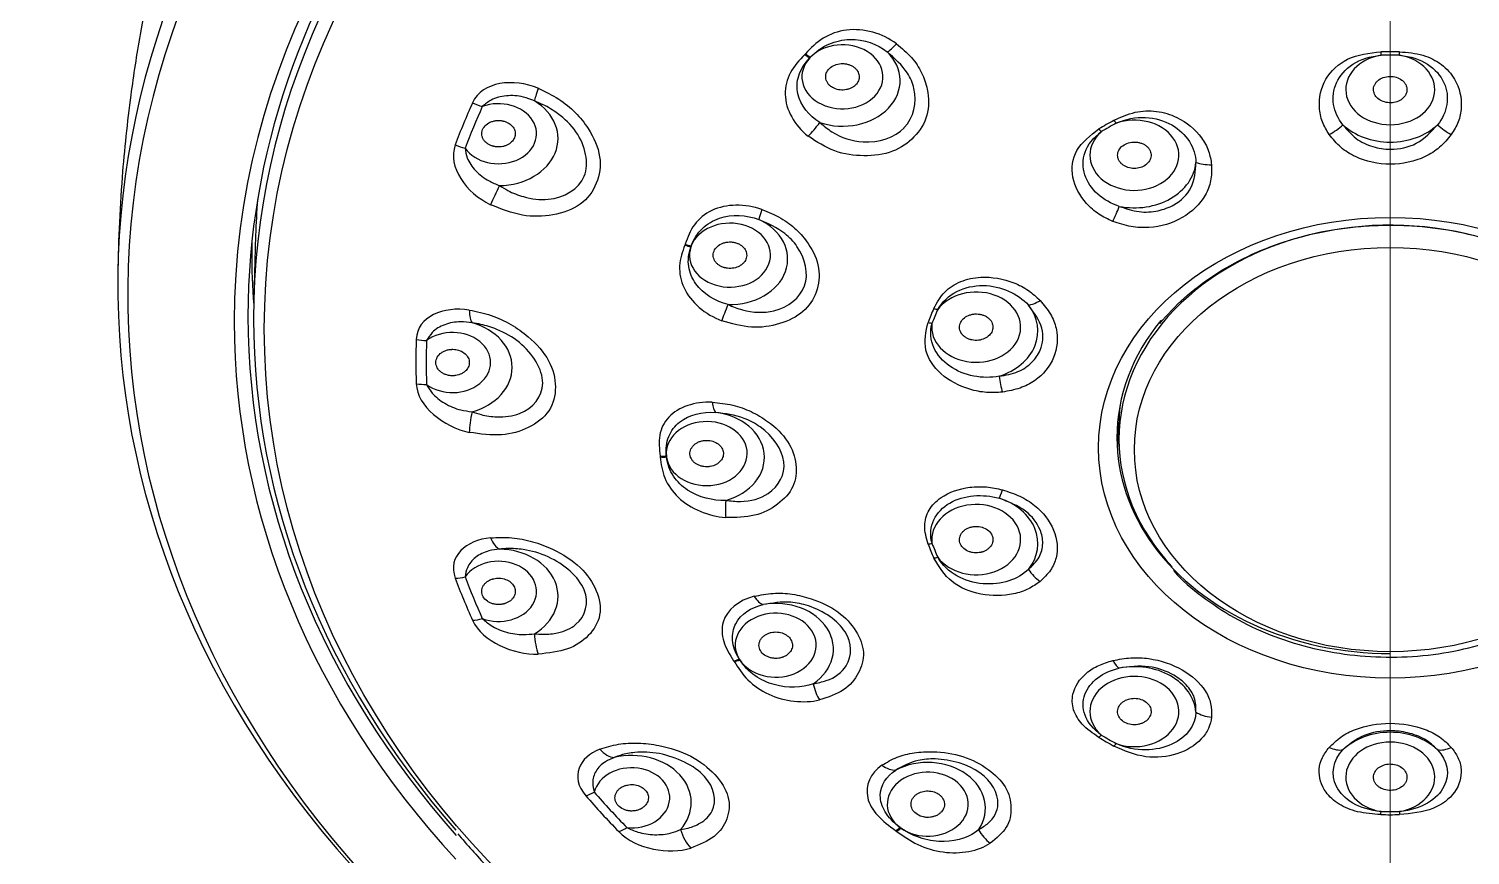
# Model space of a CAD drawing. Extents: x 0 to 1354, y 0 to 992.
# Drawn here: x 437 to 480.05, y 621.13 to 645.82 of the extents above; entities that cross this region are included whole.
import ezdxf

# ---------------------------------------------------------------- set-up
doc = ezdxf.new("R2010")
doc.units = 0
doc.header["$LTSCALE"] = 10
doc.header["$MEASUREMENT"] = 0
doc.linetypes.add('CENTER2', pattern=[28.575, 19.05, -3.175, 3.175, -3.175])
doc.layers.add('1', color=7, linetype='CONTINUOUS')
doc.layers.add('Cneter', color=1, linetype='CENTER2', lineweight=13)

msp = doc.modelspace()

# ---------------------------------------------------------------- linework, layer by layer
at = {"layer": '1', "color": 7, "linetype": 'Continuous'}
for p, q in [((443.778, 639.646), (443.724, 637.754)), ((469.559, 634.039), (469.559, 633.553))]:
    msp.add_line(p, q, dxfattribs=at)
for centre, major_axis, ratio, start_param, end_param in [((477.659, 637.88), (37.699, 0), 0.790155, 5.156583, 10.55138), ((477.659, 637.072), (-34.52, 0), 0.790155, 3.141593, 6.283185), ((477.659, 637.237), (34.11, 0), 0.790155, 0, 3.141593), ((477.659, 638.163), (-37.999, 0), 0.790155, 5.627397, 6.920378), ((477.659, 637.15), (-33.944, 0), 0.790155, 5.595275, 6.283185), ((461.3, 644.386), (1.209, 0), 0.790155, 2.51018, 8.762594), ((463.04, 645.759), (-0.475, -0.643), 0.18333, 0.372338, 1.069202), ((477.659, 634.638), (21.895, 0), 0.790155, 2.493937, 2.495651), ((460.324, 645.44), (-0.579, 0.552), 0.489427, 1.773217, 2.007632), ((460.346, 645.464), (0.578, -0.553), 0.488794, 4.91568, 5.150095), ((477.659, 634.625), (21.709, 0), 0.790155, 2.493937, 2.495651), ((461.3, 644.272), (-1.723, 0), 0.790155, 1.168192, 3.821397), ((477.659, 644.005), (1.328, 0), 0.790155, 1.780257, 7.64452), ((477.659, 633.738), (-14.424, 0), 0.790155, 4.69308, 4.731698), ((477.383, 645.521), (-0.012, 0.8), 0.011834, 2.076794, 2.23044), ((477.659, 633.733), (14.302, 0), 0.790155, 1.551487, 1.590105), ((477.935, 645.521), (-0.012, -0.8), 0.011834, 0.911152, 1.064799), ((452.489, 644.539), (-0.385, -0.923), 0.069891, 5.30923, 5.987258), ((477.659, 635.88), (-29.098, 0), 0.790155, 5.940229, 5.997824), ((451.029, 642.686), (1.136, 0), 0.790155, 3.645275, 8.292777), ((477.659, 635.85), (28.789, 0), 0.790155, 2.798636, 2.856231), ((450.547, 644.112), (-0.911, 0.412), 0.577214, 1.512063, 1.825951), ((451.029, 642.543), (-1.779, 0), 0.790155, 1.589334, 4.065533), ((470.018, 642.043), (1.328, 0), 0.790155, 2.408576, 8.272839), ((477.659, 633.738), (-14.424, 0), 0.790155, 5.321398, 5.360017), ((469.478, 643.492), (0.386, -0.701), 0.350617, 5.125372, 5.279019), ((460.423, 643.021), (-0.496, -0.628), 0.201371, 1.028996, 1.72586), ((469.031, 643.235), (-0.41, 0.687), 0.369764, 1.971146, 2.124793), ((477.659, 633.733), (14.302, 0), 0.790155, 2.179806, 2.218424), ((475.851, 643.071), (-0.651, -0.465), 0.42584, 1.252545, 1.894), ((477.659, 643.89), (-1.842, 0), 0.790155, 0.696206, 2.445387), ((479.467, 643.071), (-0.651, 0.465), 0.42584, 1.247593, 1.889048), ((450.035, 642.866), (0.937, -0.348), 0.588121, 4.613484, 4.927372), ((470.018, 641.928), (-1.842, 0), 0.790155, 1.324524, 3.073705), ((472.369, 642.177), (-0.797, -0.065), 0.516767, 0.830444, 1.4719), ((451.074, 641.099), (-0.439, -0.898), 0.027536, 4.683208, 5.361237), ((477.659, 639.044), (-33.89, 0), 0.790155, 6.220452, 6.260703), ((469.443, 640.498), (-0.294, -0.744), 0.137649, 1.008542, 1.649998), ((477.659, 633.553), (-8.1, 0), 0.790155, 3.141593, 5.631894), ((457.942, 639.058), (1.209, 0), 0.790155, 2.879779, 9.132193), ((457.942, 638.943), (-1.723, 0), 0.790155, 1.537791, 4.190996), ((459.056, 640.851), (-0.262, -0.756), 0.015481, 5.319461, 6.016325), ((477.659, 639.166), (-34, 0), 0.790155, 6.274055, 6.283185), ((477.659, 639.166), (-34, 0), 0.790155, 0, 0.059494), ((477.659, 634.638), (21.895, 0), 0.790155, 2.863537, 2.86525), ((456.774, 639.795), (-0.753, 0.27), 0.589653, 1.54494, 1.779354), ((456.784, 639.823), (0.752, -0.272), 0.589366, 4.687755, 4.92217), ((477.659, 634.625), (21.709, 0), 0.790155, 2.863537, 2.86525), ((465.295, 636.907), (1.328, 0), 0.790155, 3.036895, 8.901158), ((457.868, 637.552), (-0.285, -0.748), 0.006264, 0.917112, 1.613975), ((477.659, 633.738), (-14.424, 0), 0.790155, 5.949717, 5.988335), ((464.145, 637.922), (0.733, -0.321), 0.579144, 4.807386, 4.961032), ((465.295, 636.792), (-1.842, 0), 0.790155, 1.952843, 3.702024), ((467.291, 638.157), (-0.58, -0.551), 0.3757, 0.441364, 1.082819), ((477.659, 637.072), (-34.52, 0), 0.790155, 0, 0.629497), ((477.659, 637.237), (34.11, 0), 0.790155, 3.141593, 3.755087), ((477.659, 637.15), (-33.944, 0), 0.790155, 0, 0.605935), ((450.45, 637.984), (-0.155, -0.988), 0.252062, 5.362069, 6.040098), ((449.659, 635.706), (-1.779, 0), 0.790155, 1.903493, 4.379692), ((463.975, 637.507), (-0.747, 0.287), 0.586457, 1.638854, 1.792501), ((477.659, 633.733), (14.302, 0), 0.790155, 2.808124, 2.846742), ((477.659, 633.605), (8.162, 0), 0.790155, 2.567172, 3.141593), ((477.659, 633.553), (-8.1, 0), 0.790155, 5.631894, 6.283185), ((449.659, 635.85), (1.136, 0), 0.790155, 3.959434, 8.606936), ((477.659, 635.88), (-29.098, 0), 0.790155, 6.254388, 6.311983), ((448.882, 637.118), (-0.999, 0.036), 0.612653, 1.279239, 1.593127), ((477.659, 635.85), (28.789, 0), 0.790155, 3.112795, 3.17039), ((466.174, 635.44), (0.098, -0.794), 0.237725, 4.681171, 5.322626), ((448.882, 635.808), (0.999, 0.036), 0.612653, 4.37617, 4.690058), ((457.585, 635.139), (-0.037, -0.799), 0.234951, 5.362384, 6.059247), ((477.659, 634.039), (8.1, 0), 0.790155, 3.061138, 3.141593), ((450.45, 634.367), (-0.212, -0.977), 0.207528, 4.74651, 5.424539), ((457.247, 633.13), (1.209, 0), 0.790155, 3.249378, 9.501792), ((457.247, 633.016), (-1.723, 0), 0.790155, 1.90739, 4.560595), ((477.659, 633.605), (8.162, 0), 0.790155, 3.141593, 3.665552), ((477.659, 634.039), (8.15, 0), 0.790155, 3.152785, 3.260973), ((477.659, 633.553), (-8.1, 0), 0.790155, 0, 0.637449), ((477.659, 634.638), (21.895, 0), 0.790155, 3.233136, 3.234849), ((456.041, 633.547), (0.795, 0.092), 0.610341, 4.407184, 4.641599), ((456.045, 633.518), (-0.794, -0.094), 0.610244, 1.264274, 1.498689), ((477.659, 634.625), (21.709, 0), 0.790155, 3.233136, 3.234849), ((466.174, 632.547), (-0.208, -0.772), 0.056522, 0.242482, 0.883937), ((457.985, 631.722), (-0.061, -0.798), 0.212439, 4.718598, 5.415462), ((465.295, 630.558), (1.328, 0), 0.790155, 3.665213, 9.529476), ((465.295, 630.444), (-1.842, 0), 0.790155, 2.581161, 4.330343), ((451.074, 631.252), (0.091, -0.996), 0.432054, 5.368556, 6.046585), ((451.029, 628.869), (-1.779, 0), 0.790155, 2.217652, 4.693852), ((463.975, 630.939), (0.747, 0.287), 0.586457, 4.337038, 4.490685), ((477.659, 633.738), (-14.424, 0), 0.790155, 0.29485, 0.333468), ((477.659, 633.733), (14.302, 0), 0.790155, 3.436443, 3.475061), ((477.659, 633.605), (8.162, 0), 0.790155, 3.665551, 4.712389), ((451.029, 629.013), (1.136, 0), 0.790155, 4.273594, 8.921095), ((464.145, 630.524), (-0.733, -0.321), 0.579144, 1.168506, 1.322153), ((450.035, 630.059), (-0.937, -0.348), 0.588121, 1.041925, 1.355813), ((477.659, 635.88), (-29.098, 0), 0.790155, 0.285362, 0.342957), ((477.659, 635.85), (28.789, 0), 0.790155, 3.426954, 3.484549), ((467.291, 629.83), (0.511, -0.615), 0.556904, 4.516601, 5.158057), ((458.825, 629.392), (0.202, -0.774), 0.44544, 5.337326, 6.034189), ((459.308, 627.405), (1.209, 0), 0.790155, 3.618977, 9.871391), ((459.308, 627.29), (-1.723, 0), 0.790155, 2.276989, 4.930194), ((450.547, 628.813), (0.911, 0.412), 0.577214, 4.143346, 4.457234), ((452.489, 627.812), (0.03, -1), 0.3897, 4.764865, 5.442893), ((458.218, 627.482), (0.677, 0.426), 0.548886, 4.145622, 4.380037), ((477.659, 634.638), (21.895, 0), 0.790155, 3.602735, 3.604448), ((458.235, 627.456), (-0.676, -0.427), 0.548418, 1.002967, 1.237381), ((477.659, 634.625), (21.709, 0), 0.790155, 3.602735, 3.604448), ((469.443, 627.489), (0.189, -0.777), 0.318853, 5.403993, 6.045448), ((470.018, 625.308), (-1.842, 0), 0.790155, 3.20948, 4.958661), ((460.76, 626.32), (0.177, -0.78), 0.425202, 4.701083, 5.397947), ((470.018, 625.422), (1.328, 0), 0.790155, 4.293532, 10.157795), ((472.369, 625.81), (0.796, -0.078), 0.69797, 4.082197, 4.723652), ((469.031, 625.211), (0.41, 0.687), 0.369764, 4.004746, 4.158392), ((477.659, 633.738), (-14.424, 0), 0.790155, 0.923169, 0.961787), ((477.659, 633.733), (14.302, 0), 0.790155, 4.064761, 4.10338), ((477.659, 623.346), (-1.842, 0), 0.790155, 3.837798, 5.58698), ((454.301, 625.002), (0.359, -0.933), 0.592247, 5.317737, 5.995766), ((455.007, 622.702), (-1.779, 0), 0.790155, 2.531812, 5.008011), ((469.478, 624.954), (-0.386, -0.701), 0.350617, 0.85052, 1.004166), ((475.851, 624.916), (0.6, -0.53), 0.607043, 5.181947, 5.823402), ((477.659, 623.461), (1.328, 0), 0.790155, 4.92185, 10.786113), ((479.467, 624.916), (0.6, 0.53), 0.607043, 3.601376, 4.242831), ((455.007, 622.845), (1.136, 0), 0.790155, 4.587753, 9.235255), ((462.608, 624.387), (0.458, -0.656), 0.61852, 5.225567, 5.92243), ((463.848, 622.654), (1.209, 0), 0.790155, 3.988576, 10.24099), ((463.848, 622.539), (-1.723, 0), 0.790155, 2.646588, 5.299793), ((453.891, 623.627), (-0.756, -0.654), 0.50602, 0.844351, 1.158239), ((477.659, 635.88), (-29.098, 0), 0.790155, 0.599521, 0.657116), ((477.659, 635.85), (28.789, 0), 0.790155, 3.741114, 3.798709), ((477.383, 622.925), (0.012, 0.8), 0.011834, 3.899098, 4.052745), ((477.659, 633.733), (14.302, 0), 0.790155, 4.69308, 4.731698), ((477.935, 622.925), (0.012, -0.8), 0.011834, 5.372033, 5.52568), ((454.865, 622.568), (0.716, 0.699), 0.485274, 3.956021, 4.26991), ((463.02, 622.449), (0.468, 0.649), 0.413301, 3.957805, 4.19222), ((477.659, 634.625), (21.709, 0), 0.790155, 3.972334, 3.974047), ((477.659, 633.738), (-14.424, 0), 0.790155, 1.551487, 1.590105), ((456.992, 622.076), (0.292, -0.956), 0.556219, 4.729444, 5.407473), ((477.659, 634.638), (21.895, 0), 0.790155, 3.972334, 3.974047), ((463.048, 622.429), (-0.467, -0.65), 0.412525, 0.815539, 1.049953), ((465.817, 622.075), (0.431, -0.674), 0.60329, 4.599472, 5.296335)]:
    msp.add_ellipse(centre, major_axis=major_axis, ratio=ratio, start_param=start_param, end_param=end_param, dxfattribs=at)
for centre, major_axis in [((477.659, 636.859), (33.622, 0)), ((477.659, 633.305), (-8.709, 0)), ((477.659, 633.248), (7.641, 0))]:
    msp.add_ellipse(centre, major_axis=major_axis, ratio=0.790155, dxfattribs=at)
for points, knots in [([(450.237, 666.576), (449.751, 666.019), (448.92, 665.013), (447.897, 663.648), (447.11, 662.52), (446.41, 661.453), (445.689, 660.276), (444.879, 658.845), (444.088, 657.304), (443.359, 655.722), (442.721, 654.192), (442.113, 652.561), (441.482, 650.626), (440.97, 648.742), (440.585, 647.027), (440.293, 645.503), (440.004, 643.633), (439.747, 641.188), (439.669, 639.344), (439.66, 638.317)], [0, 0, 0, 0, 0.073159, 0.128421, 0.166706, 0.205894, 0.252033, 0.300947, 0.366045, 0.420507, 0.470557, 0.527281, 0.590481, 0.669456, 0.716247, 0.761084, 0.820335, 0.900163, 1, 1, 1, 1]), ([(462.914, 645.373), (462.494, 645.684), (461.935, 645.845), (461.17, 645.751), (460.929, 645.665), (460.521, 645.409), (460.358, 645.243), (460.198, 645.076)], [0, 0, 0, 0, 0.5, 0.5, 0.75, 0.75, 1, 1, 1, 1]), ([(462.914, 645.373), (463.072, 645.242), (463.376, 644.99), (463.685, 644.515), (463.883, 643.926), (463.892, 643.223), (463.485, 642.56), (462.814, 642.099), (461.949, 641.99), (461.036, 642.117), (460.532, 642.445), (460.276, 642.612)], [0, 0, 0, 0, 0.087607, 0.169371, 0.250856, 0.377447, 0.501128, 0.621802, 0.747777, 0.872041, 1, 1, 1, 1]), ([(460.346, 644.974), (460.509, 645.141), (460.696, 645.274), (461.1, 645.452), (461.314, 645.497), (461.944, 645.513), (462.347, 645.364), (462.64, 645.128)], [0, 0, 0, 0, 0.25, 0.25, 0.5, 0.5, 1, 1, 1, 1]), ([(460.176, 645.052), (460.017, 644.886), (459.857, 644.714), (459.64, 644.315), (459.584, 644.09), (459.602, 643.404), (459.868, 642.934), (460.276, 642.612)], [0, 0, 0, 0, 0.25, 0.25, 0.5, 0.5, 1, 1, 1, 1]), ([(460.625, 643.019), (460.3, 643.22), (460.049, 643.531), (459.934, 644.052), (459.939, 644.236), (460.053, 644.601), (460.166, 644.782), (460.324, 644.95)], [0, 0, 0, 0, 0.5, 0.5, 0.75, 0.75, 1, 1, 1, 1]), ([(460.625, 643.019), (460.741, 642.923), (461.107, 642.62), (462.053, 642.306), (462.866, 642.572), (463.429, 643.162), (463.57, 643.796), (463.223, 644.614), (462.863, 644.931), (462.64, 645.128)], [0, 0, 0, 0, 0.080562, 0.253207, 0.499831, 0.500495, 0.747529, 0.843295, 1, 1, 1, 1]), ([(461.599, 644.703), (461.586, 644.711), (461.558, 644.725), (461.499, 644.75), (461.419, 644.773), (461.317, 644.784), (461.181, 644.777), (461.019, 644.727), (460.869, 644.609), (460.805, 644.479), (460.797, 644.37), (460.812, 644.289), (460.847, 644.212), (460.901, 644.144), (460.952, 644.101), (460.99, 644.076), (461.017, 644.06), (461.092, 644.022), (461.231, 643.985), (461.39, 643.992), (461.508, 644.025), (461.589, 644.061), (461.66, 644.109), (461.738, 644.186), (461.8, 644.302), (461.805, 644.454), (461.749, 644.573), (461.682, 644.643), (461.637, 644.679), (461.612, 644.695), (461.599, 644.703)], [0, 0, 0, 0, 0.015625, 0.03125, 0.0625, 0.09375, 0.125, 0.1875, 0.25, 0.3125, 0.34375, 0.375, 0.40625, 0.4375, 0.46875, 0.476562, 0.484375, 0.5, 0.5625, 0.625, 0.65625, 0.6875, 0.71875, 0.75, 0.8125, 0.875, 0.9375, 0.96875, 0.984375, 1, 1, 1, 1]), ([(475.836, 642.663), (475.761, 642.786), (475.608, 643.04), (475.498, 643.61), (475.645, 644.333), (476.361, 645.017), (477.031, 645.094), (477.381, 645.134)], [0, 0, 0, 0, 0.121003, 0.24993, 0.500418, 0.740079, 1, 1, 1, 1]), ([(476.246, 642.956), (475.954, 643.311), (475.862, 643.785), (476.152, 644.421), (476.317, 644.614), (476.768, 644.906), (477.058, 645.002), (477.383, 645.031)], [0, 0, 0, 0, 0.5, 0.5, 0.75, 0.75, 1, 1, 1, 1]), ([(477.935, 645.031), (478.258, 645.002), (478.548, 644.907), (478.999, 644.616), (479.166, 644.421), (479.455, 643.79), (479.363, 643.31), (479.073, 642.956)], [0, 0, 0, 0, 0.25, 0.25, 0.5, 0.5, 1, 1, 1, 1]), ([(477.938, 645.134), (478.175, 645.114), (478.626, 645.078), (479.216, 644.779), (479.687, 644.247), (479.83, 643.61), (479.712, 643.039), (479.558, 642.786), (479.483, 642.663)], [0, 0, 0, 0, 0.178327, 0.339125, 0.500023, 0.752204, 0.878517, 1, 1, 1, 1]), ([(478.159, 644.005), (478.159, 644.018), (478.157, 644.044), (478.147, 644.096), (478.123, 644.16), (478.074, 644.229), (477.988, 644.31), (477.845, 644.383), (477.643, 644.41), (477.442, 644.373), (477.304, 644.292), (477.225, 644.206), (477.183, 644.134), (477.164, 644.07), (477.159, 644.025), (477.159, 643.999), (477.161, 643.96), (477.173, 643.903), (477.218, 643.807), (477.316, 643.704), (477.483, 643.625), (477.675, 643.6), (477.865, 643.634), (478.027, 643.722), (478.116, 643.831), (478.153, 643.929), (478.159, 643.979), (478.159, 644.005)], [0, 0, 0, 0, 0.015625, 0.03125, 0.0625, 0.09375, 0.125, 0.1875, 0.25, 0.3125, 0.375, 0.40625, 0.4375, 0.46875, 0.484375, 0.492188, 0.5, 0.53125, 0.5625, 0.625, 0.6875, 0.75, 0.8125, 0.875, 0.9375, 0.96875, 1, 1, 1, 1]), ([(452.219, 644.043), (452.427, 643.944), (452.83, 643.753), (453.339, 643.332), (453.798, 642.759), (454.131, 642.007), (454.012, 641.179), (453.521, 640.514), (452.683, 640.217), (451.722, 640.193), (451.106, 640.439), (450.789, 640.566)], [0, 0, 0, 0, 0.087456, 0.169153, 0.25014, 0.377375, 0.499739, 0.622279, 0.749894, 0.871256, 1, 1, 1, 1]), ([(452.102, 643.665), (451.993, 643.707), (451.724, 643.814), (451.264, 643.844), (450.828, 643.732), (450.63, 643.568), (450.547, 643.499)], [0, 0, 0, 0, 0.200427, 0.49953, 0.790892, 1, 1, 1, 1]), ([(451.062, 641.138), (451.144, 641.087), (451.367, 640.946), (451.858, 640.758), (452.761, 640.637), (453.432, 641.034), (453.747, 641.8), (453.567, 642.601), (452.882, 643.253), (452.429, 643.532), (452.188, 643.63), (452.102, 643.665)], [0, 0, 0, 0, 0.046355, 0.127416, 0.254336, 0.50001, 0.500136, 0.746142, 0.872777, 0.954138, 1, 1, 1, 1]), ([(451.184, 643.062), (451.176, 643.064), (451.159, 643.068), (451.125, 643.075), (451.065, 643.082), (450.978, 643.082), (450.875, 643.065), (450.748, 643.021), (450.615, 642.927), (450.526, 642.772), (450.526, 642.628), (450.571, 642.521), (450.625, 642.449), (450.696, 642.388), (450.766, 642.349), (450.818, 642.328), (450.849, 642.318), (450.868, 642.312), (450.884, 642.308), (450.9, 642.305), (450.928, 642.299), (451.016, 642.287), (451.127, 642.294), (451.243, 642.327), (451.348, 642.376), (451.454, 642.463), (451.528, 642.596), (451.536, 642.743), (451.475, 642.885), (451.374, 642.98), (451.274, 643.034), (451.217, 643.053), (451.188, 643.061), (451.184, 643.062)], [0, 0, 0, 0, 0.007812, 0.015625, 0.03125, 0.0625, 0.09375, 0.125, 0.1875, 0.25, 0.3125, 0.34375, 0.375, 0.40625, 0.4375, 0.453125, 0.460938, 0.46875, 0.472656, 0.476562, 0.484375, 0.5, 0.5625, 0.59375, 0.625, 0.6875, 0.75, 0.8125, 0.875, 0.9375, 0.96875, 0.996094, 1, 1, 1, 1]), ([(469.408, 643.087), (469.613, 643.181), (470.003, 643.361), (470.682, 643.388), (471.422, 643.167), (471.967, 642.706), (472.256, 642.179), (472.301, 641.898), (472.324, 641.761)], [0, 0, 0, 0, 0.178327, 0.339125, 0.500023, 0.752204, 0.878517, 1, 1, 1, 1]), ([(469.478, 643.001), (469.761, 643.128), (470.064, 643.185), (470.636, 643.157), (470.909, 643.075), (471.585, 642.692), (471.845, 642.255), (471.856, 641.829)], [0, 0, 0, 0, 0.25, 0.25, 0.5, 0.5, 1, 1, 1, 1]), ([(469.373, 640.067), (469.23, 640.135), (468.935, 640.274), (468.462, 640.695), (468.094, 641.36), (468.212, 642.258), (468.702, 642.633), (468.957, 642.828)], [0, 0, 0, 0, 0.121003, 0.24993, 0.500418, 0.740079, 1, 1, 1, 1]), ([(469.569, 640.516), (469.086, 640.672), (468.681, 641.019), (468.47, 641.675), (468.467, 641.91), (468.625, 642.358), (468.79, 642.57), (469.031, 642.745)], [0, 0, 0, 0, 0.5, 0.5, 0.75, 0.75, 1, 1, 1, 1]), ([(479.483, 642.663), (479.373, 642.529), (479.159, 642.269), (478.566, 641.891), (477.661, 641.697), (476.754, 641.89), (476.16, 642.268), (475.946, 642.528), (475.836, 642.663)], [0, 0, 0, 0, 0.130106, 0.252927, 0.499594, 0.746402, 0.869479, 1, 1, 1, 1]), ([(476.246, 642.956), (476.366, 642.809), (476.599, 642.524), (477.118, 642.279), (477.748, 642.181), (478.519, 642.348), (478.881, 642.746), (479.073, 642.956)], [0, 0, 0, 0, 0.179168, 0.347393, 0.501625, 0.737142, 1, 1, 1, 1]), ([(450.035, 642.253), (450.049, 642.157), (450.084, 641.925), (450.328, 641.568), (450.686, 641.286), (450.956, 641.18), (451.062, 641.138)], [0, 0, 0, 0, 0.208279, 0.500324, 0.801781, 1, 1, 1, 1]), ([(470.422, 642.275), (470.413, 642.286), (470.392, 642.306), (470.345, 642.344), (470.278, 642.384), (470.187, 642.417), (470.057, 642.443), (469.887, 642.435), (469.703, 642.363), (469.569, 642.24), (469.517, 642.111), (469.517, 642.004), (469.536, 641.927), (469.569, 641.866), (469.598, 641.827), (469.617, 641.806), (469.648, 641.776), (469.7, 641.735), (469.808, 641.678), (469.964, 641.64), (470.158, 641.654), (470.332, 641.723), (470.461, 641.839), (470.525, 641.985), (470.517, 642.115), (470.474, 642.211), (470.441, 642.255), (470.422, 642.275)], [0, 0, 0, 0, 0.015625, 0.03125, 0.0625, 0.09375, 0.125, 0.1875, 0.25, 0.3125, 0.375, 0.40625, 0.4375, 0.46875, 0.484375, 0.492188, 0.5, 0.53125, 0.5625, 0.625, 0.6875, 0.75, 0.8125, 0.875, 0.9375, 0.96875, 1, 1, 1, 1]), ([(472.324, 641.761), (472.325, 641.599), (472.327, 641.285), (472.101, 640.697), (471.5, 640.116), (470.637, 639.855), (469.902, 639.891), (469.553, 640.007), (469.373, 640.067)], [0, 0, 0, 0, 0.130106, 0.252927, 0.499594, 0.746402, 0.869479, 1, 1, 1, 1]), ([(469.569, 640.516), (469.763, 640.45), (470.14, 640.321), (470.721, 640.359), (471.295, 640.569), (471.81, 641.067), (471.84, 641.566), (471.856, 641.829)], [0, 0, 0, 0, 0.179168, 0.347393, 0.501625, 0.737142, 1, 1, 1, 1]), ([(458.897, 640.424), (458.394, 640.598), (457.831, 640.594), (457.189, 640.292), (457.011, 640.144), (456.754, 639.79), (456.678, 639.589), (456.606, 639.387)], [0, 0, 0, 0, 0.5, 0.5, 0.75, 0.75, 1, 1, 1, 1]), ([(456.784, 639.333), (456.859, 639.536), (456.973, 639.713), (457.265, 639.994), (457.44, 640.096), (458.007, 640.289), (458.435, 640.263), (458.8, 640.123)], [0, 0, 0, 0, 0.25, 0.25, 0.5, 0.5, 1, 1, 1, 1]), ([(458.897, 640.424), (459.091, 640.345), (459.465, 640.193), (459.938, 639.833), (460.357, 639.336), (460.658, 638.678), (460.572, 637.942), (460.167, 637.322), (459.443, 636.978), (458.579, 636.843), (457.995, 637.011), (457.698, 637.096)], [0, 0, 0, 0, 0.087607, 0.169371, 0.250856, 0.377447, 0.501128, 0.621802, 0.747777, 0.872041, 1, 1, 1, 1]), ([(457.885, 637.582), (458.026, 637.524), (458.47, 637.341), (459.432, 637.308), (460.041, 637.785), (460.296, 638.496), (460.16, 639.13), (459.521, 639.803), (459.076, 640.001), (458.8, 640.123)], [0, 0, 0, 0, 0.080562, 0.253207, 0.499831, 0.500495, 0.747529, 0.843295, 1, 1, 1, 1]), ([(470.779, 637.015), (470.997, 637.282), (471.484, 637.792), (472.371, 638.471), (473.387, 639.043), (474.505, 639.487), (475.695, 639.794), (476.76, 639.932), (477.417, 639.955), (477.659, 639.955)], [0, 0, 0, 0, 0.148784, 0.301881, 0.454578, 0.607051, 0.759409, 0.911703, 1, 1, 1, 1]), ([(477.659, 639.955), (477.875, 639.955), (478.505, 639.935), (479.544, 639.808), (480.736, 639.512), (481.858, 639.079), (482.871, 638.514), (483.585, 638.005), (483.914, 637.669), (483.99, 637.585)], [0, 0, 0, 0, 0.088697, 0.260068, 0.431487, 0.602833, 0.774127, 0.945438, 1, 1, 1, 1]), ([(456.595, 639.358), (456.524, 639.159), (456.453, 638.953), (456.426, 638.517), (456.47, 638.29), (456.771, 637.652), (457.202, 637.285), (457.698, 637.096)], [0, 0, 0, 0, 0.25, 0.25, 0.5, 0.5, 1, 1, 1, 1]), ([(457.885, 637.582), (457.506, 637.679), (457.145, 637.9), (456.815, 638.355), (456.738, 638.528), (456.682, 638.902), (456.704, 639.104), (456.774, 639.305)], [0, 0, 0, 0, 0.5, 0.5, 0.75, 0.75, 1, 1, 1, 1]), ([(458.076, 639.438), (458.06, 639.442), (458.028, 639.448), (457.961, 639.454), (457.876, 639.452), (457.776, 639.433), (457.652, 639.388), (457.524, 639.295), (457.439, 639.143), (457.438, 639.003), (457.48, 638.898), (457.531, 638.827), (457.599, 638.766), (457.68, 638.718), (457.748, 638.692), (457.795, 638.68), (457.827, 638.673), (457.915, 638.659), (458.061, 638.664), (458.206, 638.716), (458.301, 638.78), (458.36, 638.837), (458.404, 638.902), (458.442, 638.996), (458.447, 639.121), (458.382, 639.264), (458.275, 639.359), (458.181, 639.406), (458.122, 639.427), (458.092, 639.435), (458.076, 639.438)], [0, 0, 0, 0, 0.015625, 0.03125, 0.0625, 0.09375, 0.125, 0.1875, 0.25, 0.3125, 0.34375, 0.375, 0.40625, 0.4375, 0.46875, 0.476562, 0.484375, 0.5, 0.5625, 0.625, 0.65625, 0.6875, 0.71875, 0.75, 0.8125, 0.875, 0.9375, 0.96875, 0.984375, 1, 1, 1, 1]), ([(464.03, 637.469), (464.124, 637.64), (464.305, 637.966), (464.814, 638.298), (465.54, 638.454), (466.279, 638.323), (466.864, 638.02), (467.091, 637.81), (467.203, 637.707)], [0, 0, 0, 0, 0.178327, 0.339125, 0.500023, 0.752204, 0.878517, 1, 1, 1, 1]), ([(464.145, 637.432), (464.28, 637.665), (464.481, 637.852), (464.956, 638.093), (465.23, 638.151), (466.035, 638.148), (466.548, 637.91), (466.856, 637.566)], [0, 0, 0, 0, 0.25, 0.25, 0.5, 0.5, 1, 1, 1, 1]), ([(465.982, 635.441), (466.176, 635.475), (466.553, 635.539), (466.975, 635.834), (467.273, 636.269), (467.335, 636.914), (467.021, 637.341), (466.856, 637.566)], [0, 0, 0, 0, 0.179168, 0.347393, 0.501625, 0.737142, 1, 1, 1, 1]), ([(467.203, 637.707), (467.314, 637.574), (467.532, 637.315), (467.759, 636.729), (467.691, 635.975), (467.201, 635.367), (466.606, 635.062), (466.256, 634.999), (466.076, 634.966)], [0, 0, 0, 0, 0.130106, 0.252927, 0.499594, 0.746402, 0.869479, 1, 1, 1, 1]), ([(450.24, 637.035), (450.126, 637.05), (449.843, 637.087), (449.413, 637.005), (449.056, 636.795), (448.934, 636.59), (448.882, 636.505)], [0, 0, 0, 0, 0.200427, 0.49953, 0.790892, 1, 1, 1, 1]), ([(450.158, 637.418), (450.379, 637.372), (450.806, 637.285), (451.41, 637.003), (452.027, 636.565), (452.596, 635.926), (452.793, 635.107), (452.6, 634.358), (451.965, 633.876), (451.121, 633.626), (450.486, 633.716), (450.158, 633.762)], [0, 0, 0, 0, 0.087456, 0.169153, 0.25014, 0.377375, 0.499739, 0.622279, 0.749894, 0.871256, 1, 1, 1, 1]), ([(450.24, 634.378), (450.329, 634.348), (450.573, 634.266), (451.07, 634.202), (451.903, 634.298), (452.351, 634.835), (452.351, 635.64), (451.902, 636.362), (451.067, 636.824), (450.572, 636.985), (450.328, 637.022), (450.24, 637.035)], [0, 0, 0, 0, 0.046355, 0.127416, 0.254336, 0.50001, 0.500136, 0.746142, 0.872777, 0.954138, 1, 1, 1, 1]), ([(466.076, 634.966), (465.919, 634.956), (465.595, 634.937), (464.939, 635.068), (464.197, 635.448), (463.672, 636.242), (463.794, 636.774), (463.857, 637.05)], [0, 0, 0, 0, 0.121003, 0.24993, 0.500418, 0.740079, 1, 1, 1, 1]), ([(465.982, 635.441), (465.493, 635.348), (464.93, 635.446), (464.298, 635.886), (464.129, 636.076), (463.932, 636.514), (463.909, 636.763), (463.975, 637.017)], [0, 0, 0, 0, 0.5, 0.5, 0.75, 0.75, 1, 1, 1, 1]), ([(465.449, 637.283), (465.434, 637.287), (465.402, 637.294), (465.336, 637.302), (465.252, 637.303), (465.153, 637.288), (465.029, 637.249), (464.897, 637.163), (464.802, 637.02), (464.785, 636.858), (464.84, 636.729), (464.919, 636.643), (464.992, 636.589), (465.063, 636.555), (465.116, 636.538), (465.147, 636.529), (465.195, 636.519), (465.267, 636.51), (465.397, 636.514), (465.551, 636.556), (465.698, 636.657), (465.787, 636.794), (465.805, 636.947), (465.749, 637.096), (465.646, 637.197), (465.539, 637.254), (465.48, 637.275), (465.449, 637.283)], [0, 0, 0, 0, 0.015625, 0.03125, 0.0625, 0.09375, 0.125, 0.1875, 0.25, 0.3125, 0.375, 0.40625, 0.4375, 0.46875, 0.484375, 0.492188, 0.5, 0.53125, 0.5625, 0.625, 0.6875, 0.75, 0.8125, 0.875, 0.9375, 0.96875, 1, 1, 1, 1]), ([(449.659, 636.245), (449.65, 636.245), (449.633, 636.244), (449.598, 636.242), (449.538, 636.235), (449.455, 636.214), (449.364, 636.172), (449.26, 636.099), (449.17, 635.978), (449.146, 635.808), (449.203, 635.671), (449.288, 635.581), (449.367, 635.525), (449.458, 635.485), (449.54, 635.464), (449.598, 635.457), (449.631, 635.455), (449.652, 635.455), (449.669, 635.455), (449.685, 635.455), (449.714, 635.457), (449.802, 635.467), (449.906, 635.5), (450.003, 635.56), (450.084, 635.632), (450.15, 635.741), (450.168, 635.885), (450.118, 636.028), (450.005, 636.147), (449.871, 636.213), (449.755, 636.239), (449.694, 636.244), (449.663, 636.245), (449.659, 636.245)], [0, 0, 0, 0, 0.007812, 0.015625, 0.03125, 0.0625, 0.09375, 0.125, 0.1875, 0.25, 0.3125, 0.34375, 0.375, 0.40625, 0.4375, 0.453125, 0.460938, 0.46875, 0.472656, 0.476562, 0.484375, 0.5, 0.5625, 0.59375, 0.625, 0.6875, 0.75, 0.8125, 0.875, 0.9375, 0.96875, 0.996094, 1, 1, 1, 1]), ([(448.882, 635.195), (448.933, 635.106), (449.056, 634.894), (449.414, 634.613), (449.844, 634.43), (450.128, 634.393), (450.24, 634.378)], [0, 0, 0, 0, 0.208279, 0.500324, 0.801781, 1, 1, 1, 1]), ([(457.413, 634.662), (456.896, 634.686), (456.405, 634.525), (455.974, 634.065), (455.882, 633.878), (455.81, 633.475), (455.832, 633.266), (455.856, 633.057)], [0, 0, 0, 0, 0.5, 0.5, 0.75, 0.75, 1, 1, 1, 1]), ([(457.413, 634.662), (457.617, 634.642), (458.012, 634.604), (458.583, 634.398), (459.168, 634.049), (459.72, 633.517), (459.966, 632.805), (459.882, 632.113), (459.397, 631.59), (458.699, 631.225), (458.114, 631.219), (457.817, 631.217)], [0, 0, 0, 0, 0.087607, 0.169371, 0.250856, 0.377447, 0.501128, 0.621802, 0.747777, 0.872041, 1, 1, 1, 1]), ([(456.041, 633.057), (456.019, 633.267), (456.044, 633.465), (456.184, 633.81), (456.298, 633.955), (456.723, 634.294), (457.119, 634.389), (457.507, 634.361)], [0, 0, 0, 0, 0.25, 0.25, 0.5, 0.5, 1, 1, 1, 1]), ([(457.816, 631.73), (457.963, 631.715), (458.425, 631.665), (459.272, 631.9), (459.594, 632.514), (459.507, 633.25), (459.113, 633.806), (458.269, 634.26), (457.799, 634.322), (457.507, 634.361)], [0, 0, 0, 0, 0.080562, 0.253207, 0.499831, 0.500495, 0.747529, 0.843295, 1, 1, 1, 1]), ([(457.198, 633.523), (457.181, 633.522), (457.149, 633.518), (457.083, 633.505), (457.005, 633.479), (456.92, 633.433), (456.826, 633.355), (456.749, 633.232), (456.739, 633.066), (456.802, 632.935), (456.889, 632.85), (456.969, 632.798), (457.06, 632.761), (457.158, 632.739), (457.233, 632.734), (457.283, 632.736), (457.315, 632.739), (457.404, 632.751), (457.538, 632.797), (457.649, 632.887), (457.709, 632.974), (457.737, 633.044), (457.749, 633.117), (457.742, 633.215), (457.689, 633.334), (457.562, 633.449), (457.419, 633.507), (457.311, 633.523), (457.247, 633.526), (457.214, 633.525), (457.198, 633.523)], [0, 0, 0, 0, 0.015625, 0.03125, 0.0625, 0.09375, 0.125, 0.1875, 0.25, 0.3125, 0.34375, 0.375, 0.40625, 0.4375, 0.46875, 0.476562, 0.484375, 0.5, 0.5625, 0.625, 0.65625, 0.6875, 0.71875, 0.75, 0.8125, 0.875, 0.9375, 0.96875, 0.984375, 1, 1, 1, 1]), ([(471.189, 629.64), (471.195, 629.631), (471.427, 629.341), (472.027, 628.854), (472.978, 628.206), (474.059, 627.696), (475.222, 627.322), (476.444, 627.096), (477.696, 627.022), (478.947, 627.105), (480.169, 627.34), (481.331, 627.724), (482.408, 628.248), (483.372, 628.9), (484.199, 629.666), (484.869, 630.527), (485.365, 631.461), (485.668, 632.425), (485.754, 633.132), (485.759, 633.501), (485.759, 633.553)], [0, 0, 0, 0, 0.001863, 0.063469, 0.125304, 0.187297, 0.249386, 0.311528, 0.373702, 0.435903, 0.498134, 0.560396, 0.622683, 0.684966, 0.747192, 0.809278, 0.871128, 0.932666, 0.990473, 1, 1, 1, 1]), ([(455.86, 633.027), (455.884, 632.82), (455.912, 632.608), (456.08, 632.194), (456.218, 631.994), (456.761, 631.48), (457.3, 631.256), (457.817, 631.217)], [0, 0, 0, 0, 0.25, 0.25, 0.5, 0.5, 1, 1, 1, 1]), ([(457.816, 631.73), (457.434, 631.715), (457.012, 631.82), (456.51, 632.152), (456.363, 632.293), (456.143, 632.625), (456.071, 632.82), (456.045, 633.027)], [0, 0, 0, 0, 0.5, 0.5, 0.75, 0.75, 1, 1, 1, 1]), ([(463.857, 630.426), (463.806, 630.609), (463.707, 630.956), (463.852, 631.456), (464.286, 631.909), (464.937, 632.135), (465.595, 632.151), (465.918, 632.082), (466.076, 632.048)], [0, 0, 0, 0, 0.178327, 0.339125, 0.500023, 0.752204, 0.878517, 1, 1, 1, 1]), ([(463.975, 630.449), (463.91, 630.7), (463.932, 630.945), (464.127, 631.357), (464.298, 631.53), (464.925, 631.895), (465.495, 631.934), (465.982, 631.794)], [0, 0, 0, 0, 0.25, 0.25, 0.5, 0.5, 1, 1, 1, 1]), ([(466.076, 632.048), (466.255, 631.99), (466.605, 631.877), (467.199, 631.501), (467.69, 630.857), (467.76, 630.141), (467.533, 629.624), (467.315, 629.415), (467.203, 629.307)], [0, 0, 0, 0, 0.130106, 0.252927, 0.499594, 0.746402, 0.869479, 1, 1, 1, 1]), ([(466.856, 629.67), (466.976, 629.784), (467.208, 630.005), (467.31, 630.434), (467.218, 630.922), (466.803, 631.477), (466.266, 631.685), (465.982, 631.794)], [0, 0, 0, 0, 0.179168, 0.347393, 0.501625, 0.737142, 1, 1, 1, 1]), ([(450.789, 630.613), (451.001, 630.622), (451.41, 630.639), (452.051, 630.514), (452.765, 630.241), (453.516, 629.768), (454.008, 629.036), (454.132, 628.277), (453.762, 627.67), (453.118, 627.233), (452.525, 627.169), (452.219, 627.136)], [0, 0, 0, 0, 0.087456, 0.169153, 0.25014, 0.377375, 0.499739, 0.622279, 0.749894, 0.871256, 1, 1, 1, 1]), ([(465.14, 630.934), (465.125, 630.93), (465.094, 630.921), (465.034, 630.897), (464.965, 630.859), (464.897, 630.801), (464.826, 630.711), (464.783, 630.581), (464.812, 630.421), (464.919, 630.282), (465.059, 630.203), (465.187, 630.17), (465.286, 630.161), (465.369, 630.166), (465.425, 630.177), (465.457, 630.184), (465.503, 630.198), (465.568, 630.224), (465.67, 630.288), (465.763, 630.394), (465.807, 630.543), (465.778, 630.695), (465.678, 630.828), (465.521, 630.922), (465.363, 630.956), (465.234, 630.953), (465.171, 630.942), (465.14, 630.934)], [0, 0, 0, 0, 0.015625, 0.03125, 0.0625, 0.09375, 0.125, 0.1875, 0.25, 0.3125, 0.375, 0.40625, 0.4375, 0.46875, 0.484375, 0.492188, 0.5, 0.53125, 0.5625, 0.625, 0.6875, 0.75, 0.8125, 0.875, 0.9375, 0.96875, 1, 1, 1, 1]), ([(451.062, 630.275), (450.954, 630.262), (450.685, 630.23), (450.328, 630.05), (450.085, 629.764), (450.049, 629.54), (450.035, 629.446)], [0, 0, 0, 0, 0.200427, 0.49953, 0.790892, 1, 1, 1, 1]), ([(452.102, 627.748), (452.189, 627.74), (452.431, 627.719), (452.884, 627.773), (453.567, 628.059), (453.747, 628.675), (453.432, 629.441), (452.759, 630.022), (451.856, 630.267), (451.366, 630.305), (451.143, 630.283), (451.062, 630.275)], [0, 0, 0, 0, 0.046355, 0.127416, 0.254336, 0.50001, 0.500136, 0.746142, 0.872777, 0.954138, 1, 1, 1, 1]), ([(467.203, 629.307), (467.091, 629.229), (466.862, 629.067), (466.274, 628.879), (465.442, 628.856), (464.474, 629.266), (464.182, 629.754), (464.03, 630.008)], [0, 0, 0, 0, 0.121003, 0.24993, 0.500418, 0.740079, 1, 1, 1, 1]), ([(466.856, 629.67), (466.547, 629.371), (466.041, 629.195), (465.229, 629.264), (464.958, 629.342), (464.483, 629.607), (464.281, 629.799), (464.145, 630.034)], [0, 0, 0, 0, 0.5, 0.5, 0.75, 0.75, 1, 1, 1, 1]), ([(450.875, 629.388), (450.867, 629.386), (450.85, 629.382), (450.818, 629.371), (450.764, 629.349), (450.693, 629.309), (450.623, 629.248), (450.553, 629.153), (450.515, 629.015), (450.558, 628.848), (450.666, 628.732), (450.781, 628.667), (450.879, 628.633), (450.981, 628.617), (451.067, 628.617), (451.125, 628.625), (451.158, 628.631), (451.177, 628.635), (451.193, 628.64), (451.209, 628.644), (451.235, 628.652), (451.315, 628.683), (451.401, 628.74), (451.47, 628.821), (451.519, 628.909), (451.539, 629.029), (451.5, 629.171), (451.397, 629.294), (451.243, 629.38), (451.089, 629.41), (450.969, 629.407), (450.908, 629.397), (450.879, 629.39), (450.875, 629.388)], [0, 0, 0, 0, 0.007812, 0.015625, 0.03125, 0.0625, 0.09375, 0.125, 0.1875, 0.25, 0.3125, 0.34375, 0.375, 0.40625, 0.4375, 0.453125, 0.460938, 0.46875, 0.472656, 0.476562, 0.484375, 0.5, 0.5625, 0.59375, 0.625, 0.6875, 0.75, 0.8125, 0.875, 0.9375, 0.96875, 0.996094, 1, 1, 1, 1]), ([(458.664, 628.866), (458.202, 628.745), (457.849, 628.46), (457.687, 627.912), (457.693, 627.712), (457.818, 627.317), (457.933, 627.128), (458.052, 626.94)], [0, 0, 0, 0, 0.5, 0.5, 0.75, 0.75, 1, 1, 1, 1]), ([(458.664, 628.866), (458.851, 628.904), (459.212, 628.977), (459.805, 628.944), (460.477, 628.78), (461.205, 628.437), (461.749, 627.841), (461.998, 627.174), (461.818, 626.553), (461.38, 626.02), (460.873, 625.853), (460.615, 625.768)], [0, 0, 0, 0, 0.087607, 0.169371, 0.250856, 0.377447, 0.501128, 0.621802, 0.747777, 0.872041, 1, 1, 1, 1]), ([(458.218, 626.992), (458.101, 627.182), (458.034, 627.373), (458.004, 627.734), (458.04, 627.902), (458.267, 628.337), (458.577, 628.537), (458.936, 628.619)], [0, 0, 0, 0, 0.25, 0.25, 0.5, 0.5, 1, 1, 1, 1]), ([(460.426, 626.254), (460.559, 626.28), (460.977, 626.361), (461.595, 626.811), (461.588, 627.472), (461.17, 628.133), (460.571, 628.543), (459.635, 628.733), (459.204, 628.663), (458.936, 628.619)], [0, 0, 0, 0, 0.080562, 0.253207, 0.499831, 0.500495, 0.747529, 0.843295, 1, 1, 1, 1]), ([(450.547, 628.2), (450.629, 628.129), (450.827, 627.956), (451.264, 627.774), (451.725, 627.703), (451.995, 627.735), (452.102, 627.748)], [0, 0, 0, 0, 0.208279, 0.500324, 0.801781, 1, 1, 1, 1]), ([(459.083, 627.757), (459.068, 627.752), (459.039, 627.739), (458.985, 627.708), (458.923, 627.661), (458.866, 627.594), (458.813, 627.494), (458.798, 627.357), (458.864, 627.2), (458.983, 627.096), (459.103, 627.041), (459.201, 627.016), (459.304, 627.007), (459.405, 627.014), (459.477, 627.032), (459.522, 627.047), (459.551, 627.059), (459.629, 627.096), (459.732, 627.177), (459.795, 627.293), (459.811, 627.391), (459.805, 627.464), (459.783, 627.536), (459.731, 627.625), (459.627, 627.721), (459.457, 627.792), (459.297, 627.805), (459.188, 627.79), (459.127, 627.773), (459.098, 627.763), (459.083, 627.757)], [0, 0, 0, 0, 0.015625, 0.03125, 0.0625, 0.09375, 0.125, 0.1875, 0.25, 0.3125, 0.34375, 0.375, 0.40625, 0.4375, 0.46875, 0.476562, 0.484375, 0.5, 0.5625, 0.625, 0.65625, 0.6875, 0.71875, 0.75, 0.8125, 0.875, 0.9375, 0.96875, 0.984375, 1, 1, 1, 1]), ([(458.068, 626.914), (458.186, 626.728), (458.309, 626.538), (458.648, 626.198), (458.861, 626.05), (459.574, 625.722), (460.147, 625.662), (460.615, 625.768)], [0, 0, 0, 0, 0.25, 0.25, 0.5, 0.5, 1, 1, 1, 1]), ([(460.426, 626.254), (460.093, 626.133), (459.668, 626.113), (459.062, 626.282), (458.864, 626.371), (458.51, 626.619), (458.354, 626.78), (458.235, 626.966)], [0, 0, 0, 0, 0.5, 0.5, 0.75, 0.75, 1, 1, 1, 1]), ([(468.957, 624.649), (468.778, 624.772), (468.439, 625.007), (468.164, 625.473), (468.141, 626.032), (468.455, 626.505), (468.934, 626.814), (469.229, 626.903), (469.373, 626.947)], [0, 0, 0, 0, 0.178327, 0.339125, 0.500023, 0.752204, 0.878517, 1, 1, 1, 1]), ([(469.031, 624.72), (468.791, 624.894), (468.626, 625.101), (468.467, 625.523), (468.47, 625.741), (468.679, 626.32), (469.088, 626.61), (469.569, 626.719)], [0, 0, 0, 0, 0.25, 0.25, 0.5, 0.5, 1, 1, 1, 1]), ([(469.373, 626.947), (469.552, 626.981), (469.9, 627.047), (470.634, 627.012), (471.497, 626.716), (472.1, 626.172), (472.327, 625.656), (472.325, 625.39), (472.324, 625.253)], [0, 0, 0, 0, 0.130106, 0.252927, 0.499594, 0.746402, 0.869479, 1, 1, 1, 1]), ([(471.856, 625.406), (471.856, 625.551), (471.855, 625.831), (471.597, 626.221), (471.152, 626.571), (470.418, 626.831), (469.862, 626.758), (469.569, 626.719)], [0, 0, 0, 0, 0.179168, 0.347393, 0.501625, 0.737142, 1, 1, 1, 1]), ([(469.613, 625.654), (469.604, 625.644), (469.585, 625.622), (469.555, 625.575), (469.528, 625.512), (469.515, 625.433), (469.524, 625.328), (469.586, 625.203), (469.729, 625.087), (469.92, 625.024), (470.091, 625.025), (470.219, 625.058), (470.306, 625.097), (470.369, 625.139), (470.407, 625.174), (470.427, 625.195), (470.454, 625.227), (470.487, 625.279), (470.522, 625.378), (470.519, 625.506), (470.443, 625.648), (470.306, 625.757), (470.127, 625.818), (469.93, 625.821), (469.777, 625.775), (469.675, 625.713), (469.632, 625.675), (469.613, 625.654)], [0, 0, 0, 0, 0.015625, 0.03125, 0.0625, 0.09375, 0.125, 0.1875, 0.25, 0.3125, 0.375, 0.40625, 0.4375, 0.46875, 0.484375, 0.492188, 0.5, 0.53125, 0.5625, 0.625, 0.6875, 0.75, 0.8125, 0.875, 0.9375, 0.96875, 1, 1, 1, 1]), ([(471.856, 625.406), (471.845, 625.026), (471.59, 624.654), (470.909, 624.34), (470.639, 624.279), (470.067, 624.275), (469.762, 624.337), (469.478, 624.464)], [0, 0, 0, 0, 0.5, 0.5, 0.75, 0.75, 1, 1, 1, 1]), ([(472.324, 625.253), (472.301, 625.14), (472.254, 624.907), (471.958, 624.493), (471.353, 624.1), (470.313, 623.994), (469.717, 624.255), (469.408, 624.39)], [0, 0, 0, 0, 0.121003, 0.24993, 0.500418, 0.740079, 1, 1, 1, 1]), ([(475.836, 624.351), (475.946, 624.46), (476.159, 624.67), (476.752, 624.976), (477.657, 625.133), (478.564, 624.977), (479.158, 624.671), (479.372, 624.46), (479.483, 624.351)], [0, 0, 0, 0, 0.130106, 0.252927, 0.499594, 0.746402, 0.869479, 1, 1, 1, 1]), ([(479.073, 624.279), (478.952, 624.393), (478.72, 624.614), (478.2, 624.804), (477.571, 624.877), (476.799, 624.751), (476.437, 624.442), (476.246, 624.279)], [0, 0, 0, 0, 0.179168, 0.347393, 0.501625, 0.737142, 1, 1, 1, 1]), ([(454.051, 624.296), (454.232, 624.354), (454.584, 624.466), (455.199, 624.498), (455.939, 624.408), (456.798, 624.136), (457.539, 623.558), (457.968, 622.868), (457.898, 622.206), (457.518, 621.641), (457.024, 621.441), (456.77, 621.338)], [0, 0, 0, 0, 0.087456, 0.169153, 0.25014, 0.377375, 0.499739, 0.622279, 0.749894, 0.871256, 1, 1, 1, 1]), ([(456.465, 621.897), (456.543, 621.91), (456.757, 621.946), (457.123, 622.103), (457.59, 622.533), (457.483, 623.157), (456.884, 623.809), (456.053, 624.202), (455.171, 624.223), (454.734, 624.145), (454.553, 624.073), (454.488, 624.046)], [0, 0, 0, 0, 0.046355, 0.127416, 0.254336, 0.50001, 0.500136, 0.746142, 0.872777, 0.954138, 1, 1, 1, 1]), ([(462.48, 623.818), (462.624, 623.905), (462.904, 624.073), (463.438, 624.206), (464.106, 624.24), (464.912, 624.124), (465.682, 623.722), (466.229, 623.172), (466.378, 622.547), (466.259, 621.931), (465.899, 621.636), (465.716, 621.487)], [0, 0, 0, 0, 0.087607, 0.169371, 0.250856, 0.377447, 0.501128, 0.621802, 0.747777, 0.872041, 1, 1, 1, 1]), ([(477.381, 622.343), (477.143, 622.36), (476.692, 622.391), (476.103, 622.636), (475.631, 623.068), (475.488, 623.585), (475.606, 624.047), (475.76, 624.251), (475.836, 624.351)], [0, 0, 0, 0, 0.178327, 0.339125, 0.500023, 0.752204, 0.878517, 1, 1, 1, 1]), ([(477.383, 622.434), (477.06, 622.463), (476.77, 622.554), (476.319, 622.819), (476.152, 622.994), (475.863, 623.553), (475.955, 623.972), (476.246, 624.279)], [0, 0, 0, 0, 0.25, 0.25, 0.5, 0.5, 1, 1, 1, 1]), ([(479.073, 624.279), (479.364, 623.971), (479.457, 623.558), (479.166, 622.994), (479.001, 622.821), (478.55, 622.555), (478.26, 622.464), (477.935, 622.434)], [0, 0, 0, 0, 0.5, 0.5, 0.75, 0.75, 1, 1, 1, 1]), ([(479.483, 624.351), (479.557, 624.252), (479.71, 624.046), (479.82, 623.584), (479.674, 622.998), (478.958, 622.442), (478.287, 622.377), (477.938, 622.343)], [0, 0, 0, 0, 0.121003, 0.24993, 0.500418, 0.740079, 1, 1, 1, 1]), ([(454.488, 624.046), (454.396, 624.009), (454.167, 623.914), (453.918, 623.659), (453.812, 623.329), (453.868, 623.107), (453.891, 623.014)], [0, 0, 0, 0, 0.200427, 0.49953, 0.790892, 1, 1, 1, 1]), ([(462.48, 623.818), (462.136, 623.578), (461.969, 623.216), (462.097, 622.663), (462.202, 622.48), (462.505, 622.148), (462.699, 622.005), (462.895, 621.863)], [0, 0, 0, 0, 0.5, 0.5, 0.75, 0.75, 1, 1, 1, 1]), ([(463.02, 621.958), (462.824, 622.102), (462.674, 622.261), (462.478, 622.589), (462.432, 622.755), (462.43, 623.223), (462.612, 623.496), (462.893, 623.673)], [0, 0, 0, 0, 0.25, 0.25, 0.5, 0.5, 1, 1, 1, 1]), ([(465.365, 621.893), (465.465, 621.953), (465.783, 622.142), (466.088, 622.73), (465.752, 623.339), (465.06, 623.837), (464.337, 624.051), (463.436, 623.97), (463.101, 623.787), (462.893, 623.673)], [0, 0, 0, 0, 0.080562, 0.253207, 0.499831, 0.500495, 0.747529, 0.843295, 1, 1, 1, 1]), ([(477.159, 623.46), (477.159, 623.447), (477.161, 623.421), (477.171, 623.369), (477.196, 623.306), (477.244, 623.236), (477.33, 623.155), (477.473, 623.082), (477.676, 623.055), (477.876, 623.093), (478.014, 623.173), (478.093, 623.259), (478.135, 623.331), (478.154, 623.395), (478.159, 623.44), (478.159, 623.466), (478.157, 623.505), (478.145, 623.562), (478.1, 623.658), (478.002, 623.761), (477.835, 623.841), (477.643, 623.865), (477.453, 623.831), (477.291, 623.743), (477.202, 623.635), (477.165, 623.537), (477.159, 623.486), (477.159, 623.46)], [0, 0, 0, 0, 0.015625, 0.03125, 0.0625, 0.09375, 0.125, 0.1875, 0.25, 0.3125, 0.375, 0.40625, 0.4375, 0.46875, 0.484375, 0.492188, 0.5, 0.53125, 0.5625, 0.625, 0.6875, 0.75, 0.8125, 0.875, 0.9375, 0.96875, 1, 1, 1, 1]), ([(454.712, 623.165), (454.706, 623.161), (454.692, 623.152), (454.665, 623.135), (454.622, 623.101), (454.571, 623.045), (454.528, 622.969), (454.499, 622.862), (454.516, 622.722), (454.623, 622.574), (454.77, 622.489), (454.906, 622.455), (455.012, 622.447), (455.116, 622.457), (455.197, 622.478), (455.249, 622.5), (455.278, 622.513), (455.295, 622.522), (455.308, 622.53), (455.321, 622.538), (455.343, 622.553), (455.407, 622.602), (455.466, 622.677), (455.5, 622.771), (455.512, 622.866), (455.485, 622.985), (455.392, 623.11), (455.246, 623.203), (455.066, 623.247), (454.908, 623.238), (454.795, 623.205), (454.741, 623.181), (454.716, 623.167), (454.712, 623.165)], [0, 0, 0, 0, 0.007812, 0.015625, 0.03125, 0.0625, 0.09375, 0.125, 0.1875, 0.25, 0.3125, 0.34375, 0.375, 0.40625, 0.4375, 0.453125, 0.460938, 0.46875, 0.472656, 0.476562, 0.484375, 0.5, 0.5625, 0.59375, 0.625, 0.6875, 0.75, 0.8125, 0.875, 0.9375, 0.96875, 0.996094, 1, 1, 1, 1]), ([(463.477, 622.919), (463.466, 622.909), (463.445, 622.889), (463.408, 622.845), (463.372, 622.783), (463.349, 622.704), (463.345, 622.596), (463.394, 622.464), (463.528, 622.336), (463.686, 622.274), (463.823, 622.257), (463.926, 622.261), (464.026, 622.282), (464.117, 622.318), (464.176, 622.354), (464.211, 622.382), (464.233, 622.401), (464.288, 622.457), (464.347, 622.563), (464.353, 622.689), (464.323, 622.784), (464.285, 622.852), (464.231, 622.912), (464.142, 622.981), (464.001, 623.04), (463.81, 623.058), (463.655, 623.025), (463.56, 622.979), (463.511, 622.947), (463.488, 622.928), (463.477, 622.919)], [0, 0, 0, 0, 0.015625, 0.03125, 0.0625, 0.09375, 0.125, 0.1875, 0.25, 0.3125, 0.34375, 0.375, 0.40625, 0.4375, 0.46875, 0.476562, 0.484375, 0.5, 0.5625, 0.625, 0.65625, 0.6875, 0.71875, 0.75, 0.8125, 0.875, 0.9375, 0.96875, 0.984375, 1, 1, 1, 1]), ([(449.815, 621.772), (450.093, 621.44), (450.872, 620.562), (452.288, 619.218), (454.056, 617.754), (455.962, 616.401), (457.99, 615.166), (460.129, 614.055), (462.367, 613.076), (464.693, 612.232), (467.091, 611.529), (469.549, 610.972), (472.054, 610.563), (474.59, 610.304), (477.143, 610.197), (479.699, 610.242), (482.244, 610.44), (484.763, 610.789), (487.242, 611.287), (489.667, 611.931), (492.024, 612.719), (494.3, 613.645), (496.481, 614.704), (498.557, 615.891), (500.513, 617.199), (502.344, 618.618), (504.021, 620.15), (505.175, 621.324), (505.724, 622.007), (505.813, 622.12)], [0, 0, 0, 0, 0.02283, 0.061557, 0.100301, 0.139057, 0.177824, 0.216598, 0.255377, 0.29416, 0.332945, 0.371732, 0.410519, 0.449308, 0.488097, 0.526887, 0.565678, 0.60447, 0.643263, 0.682058, 0.720853, 0.759649, 0.798445, 0.83724, 0.876031, 0.914818, 0.953596, 0.992363, 1, 1, 1, 1]), ([(454.865, 621.955), (454.971, 621.906), (455.225, 621.791), (455.698, 621.723), (456.145, 621.765), (456.374, 621.86), (456.465, 621.897)], [0, 0, 0, 0, 0.208279, 0.500324, 0.801781, 1, 1, 1, 1]), ([(462.923, 621.843), (463.117, 621.704), (463.319, 621.562), (463.784, 621.341), (464.044, 621.263), (464.829, 621.155), (465.359, 621.259), (465.716, 621.487)], [0, 0, 0, 0, 0.25, 0.25, 0.5, 0.5, 1, 1, 1, 1]), ([(465.365, 621.893), (465.125, 621.687), (464.753, 621.549), (464.126, 621.536), (463.903, 621.563), (463.463, 621.694), (463.245, 621.799), (463.048, 621.938)], [0, 0, 0, 0, 0.5, 0.5, 0.75, 0.75, 1, 1, 1, 1])]:
    msp.add_open_spline(points, degree=3, knots=knots, dxfattribs=at)
for points in [[(452.219, 644.043), (451.485, 644.35), (450.546, 644.254), (450.256, 643.611)], [(449.738, 642.352), (449.496, 641.7), (450.071, 640.917), (450.789, 640.566)], [(450.158, 637.418), (449.395, 637.537), (448.598, 637.224), (448.574, 636.542)], [(448.574, 635.218), (448.598, 634.539), (449.393, 633.927), (450.158, 633.762)], [(450.789, 630.613), (450.073, 630.547), (449.495, 630.062), (449.738, 629.407)], [(450.256, 628.148), (450.545, 627.508), (451.482, 627.114), (452.219, 627.136)], [(454.051, 624.296), (453.451, 624.065), (453.149, 623.47), (453.636, 622.907)], [(454.621, 621.836), (455.146, 621.298), (456.134, 621.144), (456.77, 621.338)]]:
    msp.add_open_spline(points, degree=3, dxfattribs=at)
at = {"layer": 'Cneter', "lineweight": 5, "ltscale": 0.5}
msp.add_open_spline([(477.659, 665.335), (477.659, 616.068)], degree=1, dxfattribs=at)

doc.saveas('drawing.dxf')
